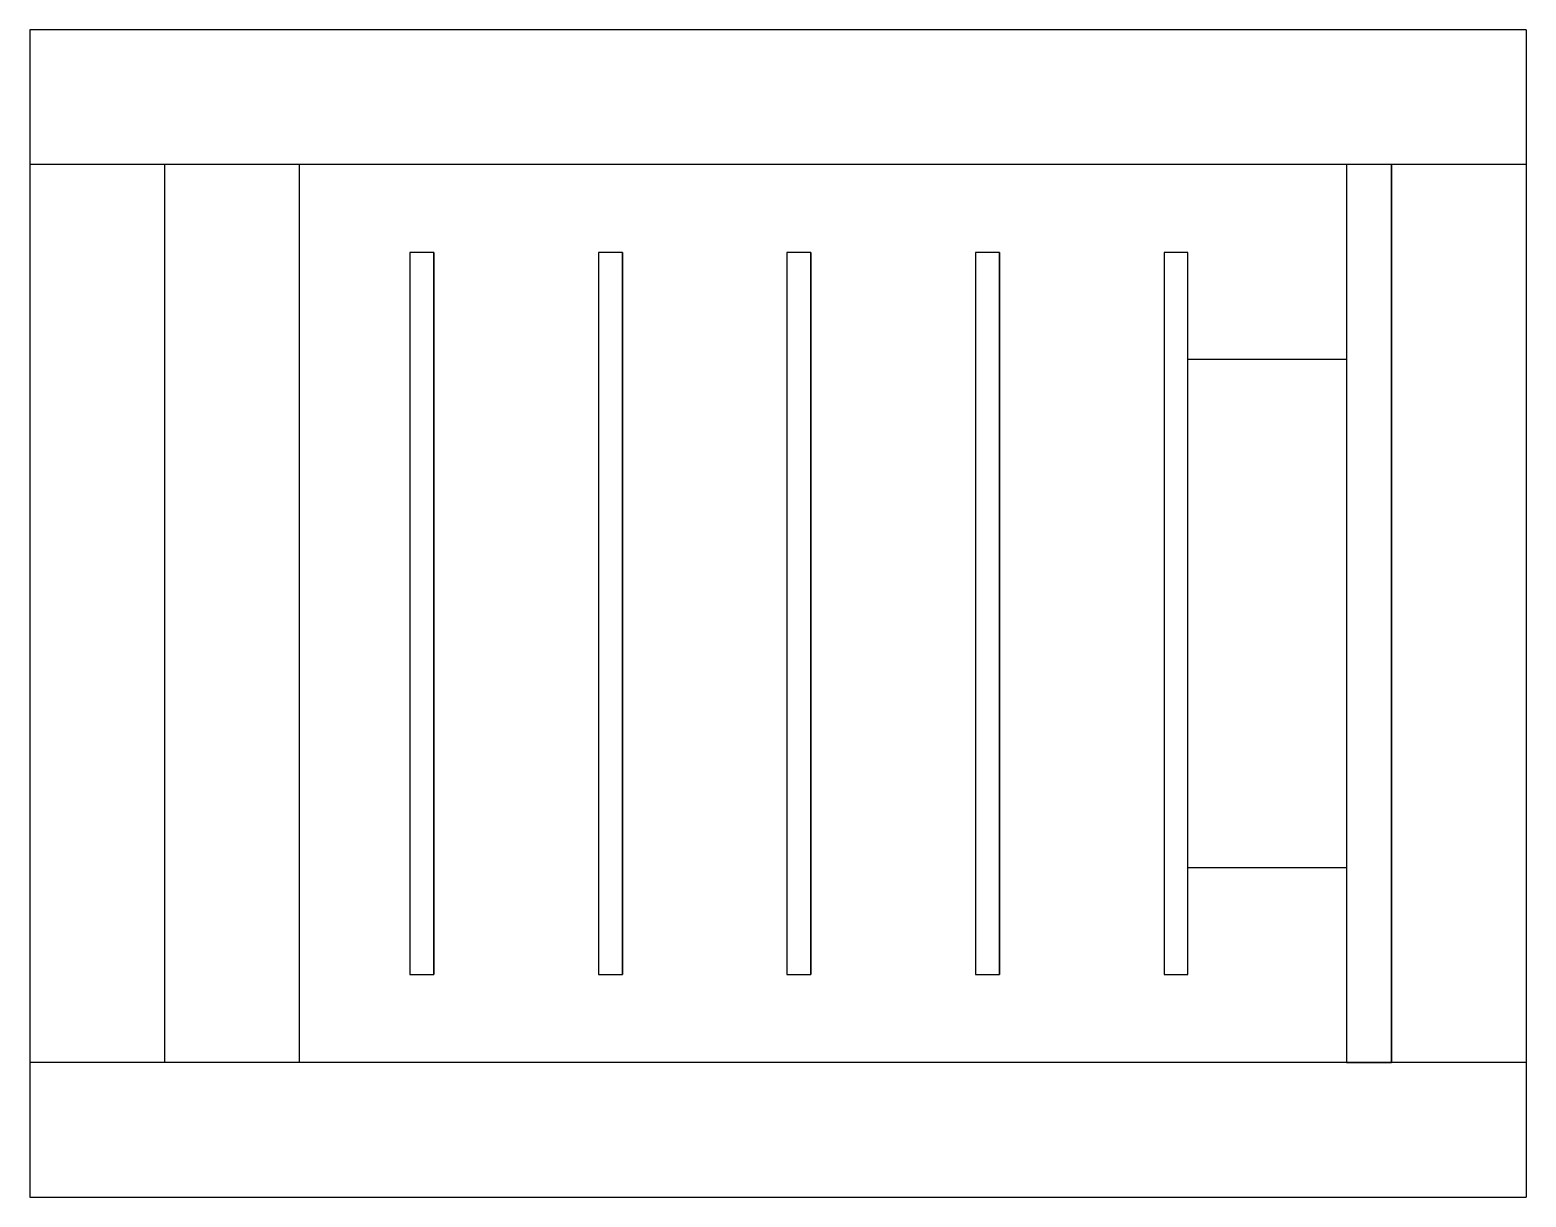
# Model space of a CAD drawing. Header units: millimetres. Extents: x 0 to 319, y 0 to 237.
# Drawn here: x 0 to 100, y 0 to 78 of the extents above; entities that cross this region are included whole.
import ezdxf

# ---------------------------------------------------------------- set-up
doc = ezdxf.new("R2010")
doc.units = ezdxf.units.MM

msp = doc.modelspace()

# ---------------------------------------------------------------- linework, layer by layer
at = {"color": 3}
for points in [[(100, 78), (0, 78), (0, 0), (100, 0)], [(100, 78), (100, 0)], [(100, 69), (0, 69)], [(9, 69), (9, 9)], [(18, 69), (18, 9)], [(91, 69), (91, 9)], [(100, 9), (0, 9)]]:
    msp.add_lwpolyline(points, dxfattribs=at)
at = {"color": 30}
msp.add_lwpolyline([(88, 9), (91, 9), (91, 69), (88, 69)], close=True, dxfattribs=at)
at = {"color": 251}
for points in [[(25.4, 63.13), (25.4, 14.87), (27, 14.87), (27, 63.13)], [(38, 63.13), (38, 14.87), (39.6, 14.87), (39.6, 63.13)], [(50.6, 63.13), (50.6, 14.87), (52.2, 14.87), (52.2, 63.13)], [(63.2, 63.13), (63.2, 14.87), (64.8, 14.87), (64.8, 63.13)], [(75.8, 63.13), (75.8, 14.87), (77.4, 14.87), (77.4, 63.13)]]:
    msp.add_lwpolyline(points, close=True, dxfattribs=at)
for points in [[(27, 63.13), (27, 14.87)], [(39.6, 63.13), (39.6, 14.87)], [(52.2, 63.13), (52.2, 14.87)], [(64.8, 63.13), (64.8, 14.87)], [(75.8, 63.13), (75.8, 14.87)]]:
    msp.add_lwpolyline(points, dxfattribs=at)
at = {"color": 5}
msp.add_lwpolyline([(77.4, 56), (88, 56), (88, 22), (77.4, 22)], close=True, dxfattribs=at)

doc.saveas('drawing.dxf')
